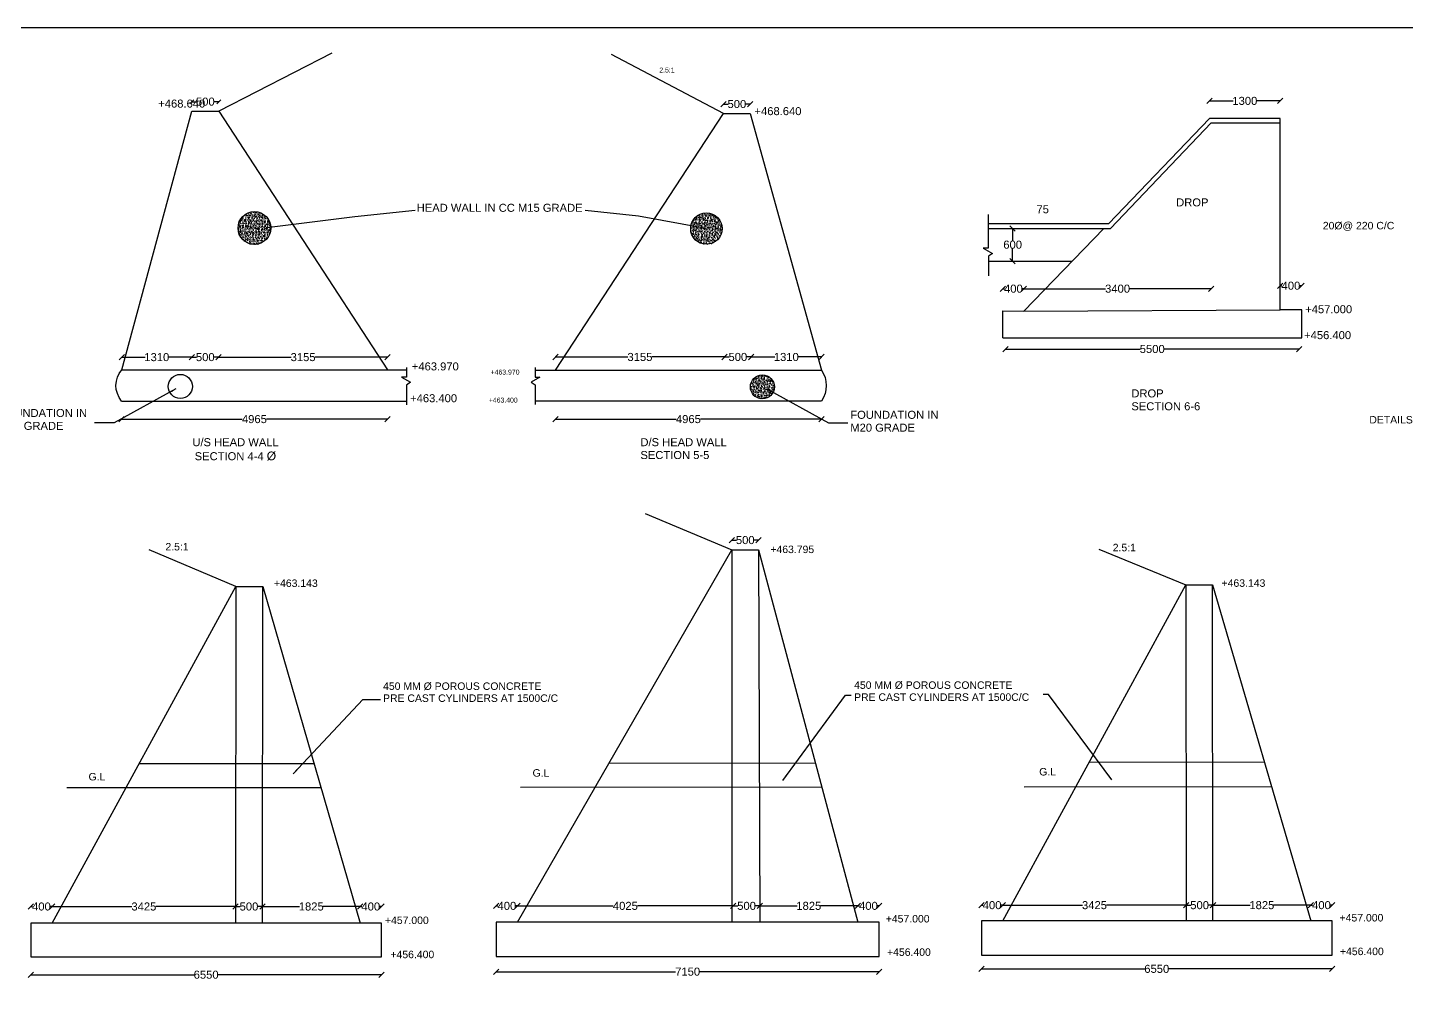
# Model space of a CAD drawing. Header units: metres. Extents: x 6750 to 74674, y 4354 to 36883.
# Drawn here: x 19635 to 45380, y 18780 to 36883 of the extents above; entities that cross this region are included whole.
import ezdxf

# ---------------------------------------------------------------- set-up
doc = ezdxf.new("R2010")
doc.units = ezdxf.units.M
doc.header["$MEASUREMENT"] = 0
doc.layers.add('TEXT', color=255, linetype='Continuous')
doc.styles.get("Standard").update_dxf_attribs({"font": 'arial.ttf'})
doc.dimstyles.get("Standard").update_dxf_attribs({"dimtxt": 150, "dimasz": 100, "dimexe": 0.18, "dimexo": 0.0625, "dimgap": 0.09, "dimtad": 0, "dimtih": 1, "dimtoh": 1, "dimdec": 0, "dimzin": 0, "dimdsep": 46, "dimtxsty": 'Standard', "dimblk": 'OBLIQUE', "dimcen": 0, "dimse1": 1, "dimse2": 1, "dimadec": 0, "dimazin": 0, "dimtfac": 1, "dimtdec": 0, "dimtofl": 0, "dimtmove": 0, "dimatfit": 3, "dimfxl": 1, "dimtolj": 1, "dimtzin": 0, "dimarcsym": 0})
pattern_1 = [(50, (0, 0), (71.72602, -6.27521), [7.5, -82.5]), (355, (0, 0), (-13.87513, 75.21921), [6, -66]), (100.45144, (5.98, -0.52), (57.85088, 68.944), [6.37402, -70.11421]), (46.1842, (0, 20), (106.72413, -16.55193), [11.25, -123.75]), (96.63564, (8.89, 18.62), (93.4662, 97.41186), [9.56103, -105.17138]), (351.18416, (0, 20), (93.4662, 97.41186), [9, -99]), (21, (10, 15), (59.690705, -40.26189), [7.5, -82.5]), (326, (10, 15), (24.33153, 72.515), [6, -66]), (71.45144, (14.974, 11.645), (84.02224, 32.25312), [6.37402, -70.11421]), (37.5, (0, 0), (1.215986, 33.289385), [0, -65.2, 0, -67, 0, -66.25]), (7.5, (0, 0), (26.306954, 39.44117), [0, -38.2, 0, -63.7, 0, -25.25]), (327.5, (-22.3, 0), (53.382244, -2.255487), [0, -25, 0, -78, 0, -103.5]), (317.5, (-32.3, 0), (58.318617, 10.0105), [0, -32.5, 0, -51.8, 0, -73.5])]

# ---------------------------------------------------------------- blocks, each defined once
blk = doc.blocks.new('_Oblique')
at = {"color": 0, "linetype": 'ByBlock', "lineweight": -2}
blk.add_line((-0.5, -0.5), (0.5, 0.5), dxfattribs=at)
blk = doc.blocks.new('*D3')
at = {"layer": 'Defpoints', "color": 0, "transparency": 16777216}
for p in [(22704, 35323), (23204, 35500), (23204, 35323)]:
    blk.add_point(p, dxfattribs=at)
at = {"layer": 'TEXT', "color": 0, "lineweight": -2, "transparency": 16777216}
for p, q in [((22704, 35500), (22788, 35500)), ((23204, 35500), (23119, 35500))]:
    blk.add_line(p, q, dxfattribs=at)
at = {"layer": 'TEXT', "color": 0, "lineweight": -2, "transparency": 16777216, "xscale": 75, "yscale": 75, "zscale": 75, "rotation": 180}
blk.add_blockref('_Oblique', (22704, 35500), dxfattribs=at)
at = {"layer": 'TEXT', "color": 0, "lineweight": -2, "transparency": 16777216, "xscale": 75, "yscale": 75, "zscale": 75}
blk.add_blockref('_Oblique', (23204, 35500), dxfattribs=at)
at = {"layer": 'TEXT', "color": 0, "transparency": 16777216, "insert": (22954, 35500), "char_height": 150, "attachment_point": 5}
blk.add_mtext('\\A1;500', dxfattribs=at)
blk = doc.blocks.new('*D4')
at = {"layer": 'Defpoints', "color": 0, "transparency": 16777216}
for p in [(22703, 30731), (21393, 30493), (22703, 30493)]:
    blk.add_point(p, dxfattribs=at)
at = {"layer": 'TEXT', "color": 0, "lineweight": -2, "transparency": 16777216}
for p, q in [((21393, 30731), (21831, 30731)), ((22703, 30731), (22264, 30731))]:
    blk.add_line(p, q, dxfattribs=at)
at = {"layer": 'TEXT', "color": 0, "lineweight": -2, "transparency": 16777216, "xscale": 100, "yscale": 100, "zscale": 100, "rotation": 180}
blk.add_blockref('_Oblique', (21393, 30731), dxfattribs=at)
at = {"layer": 'TEXT', "color": 0, "lineweight": -2, "transparency": 16777216, "xscale": 100, "yscale": 100, "zscale": 100}
blk.add_blockref('_Oblique', (22703, 30731), dxfattribs=at)
at = {"layer": 'TEXT', "color": 0, "transparency": 16777216, "insert": (22048, 30731), "char_height": 150, "attachment_point": 5}
blk.add_mtext('\\A1;1310', dxfattribs=at)
blk = doc.blocks.new('*D5')
at = {"layer": 'Defpoints', "color": 0, "transparency": 16777216}
for p in [(23203, 30731), (22703, 30493), (23203, 30493)]:
    blk.add_point(p, dxfattribs=at)
at = {"layer": 'TEXT', "color": 0, "lineweight": -2, "transparency": 16777216}
for p, q in [((22703, 30731), (22787, 30731)), ((23203, 30731), (23118, 30731))]:
    blk.add_line(p, q, dxfattribs=at)
at = {"layer": 'TEXT', "color": 0, "lineweight": -2, "transparency": 16777216, "xscale": 100, "yscale": 100, "zscale": 100, "rotation": 180}
blk.add_blockref('_Oblique', (22703, 30731), dxfattribs=at)
at = {"layer": 'TEXT', "color": 0, "lineweight": -2, "transparency": 16777216, "xscale": 100, "yscale": 100, "zscale": 100}
blk.add_blockref('_Oblique', (23203, 30731), dxfattribs=at)
at = {"layer": 'TEXT', "color": 0, "transparency": 16777216, "insert": (22953, 30731), "char_height": 150, "attachment_point": 5}
blk.add_mtext('\\A1;500', dxfattribs=at)
blk = doc.blocks.new('*D6')
at = {"layer": 'Defpoints', "color": 0, "transparency": 16777216}
for p in [(26358, 30731), (23203, 30493), (26358, 30493)]:
    blk.add_point(p, dxfattribs=at)
at = {"layer": 'TEXT', "color": 0, "lineweight": -2, "transparency": 16777216}
for p, q in [((23203, 30731), (24556, 30731)), ((26358, 30731), (25005, 30731))]:
    blk.add_line(p, q, dxfattribs=at)
at = {"layer": 'TEXT', "color": 0, "lineweight": -2, "transparency": 16777216, "xscale": 100, "yscale": 100, "zscale": 100, "rotation": 180}
blk.add_blockref('_Oblique', (23203, 30731), dxfattribs=at)
at = {"layer": 'TEXT', "color": 0, "lineweight": -2, "transparency": 16777216, "xscale": 100, "yscale": 100, "zscale": 100}
blk.add_blockref('_Oblique', (26358, 30731), dxfattribs=at)
at = {"layer": 'TEXT', "color": 0, "transparency": 16777216, "insert": (24780, 30731), "char_height": 150, "attachment_point": 5}
blk.add_mtext('\\A1;3155', dxfattribs=at)
blk = doc.blocks.new('*D7')
at = {"layer": 'Defpoints', "color": 0, "transparency": 16777216}
for p in [(32647, 30734), (29492, 30489), (32647, 30489)]:
    blk.add_point(p, dxfattribs=at)
at = {"layer": 'TEXT', "color": 0, "lineweight": -2, "transparency": 16777216}
for p, q in [((29492, 30734), (30845, 30734)), ((32647, 30734), (31294, 30734))]:
    blk.add_line(p, q, dxfattribs=at)
at = {"layer": 'TEXT', "color": 0, "lineweight": -2, "transparency": 16777216, "xscale": 100, "yscale": 100, "zscale": 100, "rotation": 180}
blk.add_blockref('_Oblique', (29492, 30734), dxfattribs=at)
at = {"layer": 'TEXT', "color": 0, "lineweight": -2, "transparency": 16777216, "xscale": 100, "yscale": 100, "zscale": 100}
blk.add_blockref('_Oblique', (32647, 30734), dxfattribs=at)
at = {"layer": 'TEXT', "color": 0, "transparency": 16777216, "insert": (31069, 30734), "char_height": 150, "attachment_point": 5}
blk.add_mtext('\\A1;3155', dxfattribs=at)
blk = doc.blocks.new('*D8')
at = {"layer": 'Defpoints', "color": 0, "transparency": 16777216}
for p in [(33147, 30734), (32647, 30489), (33147, 30489)]:
    blk.add_point(p, dxfattribs=at)
at = {"layer": 'TEXT', "color": 0, "lineweight": -2, "transparency": 16777216}
for p, q in [((32647, 30734), (32731, 30734)), ((33147, 30734), (33062, 30734))]:
    blk.add_line(p, q, dxfattribs=at)
at = {"layer": 'TEXT', "color": 0, "lineweight": -2, "transparency": 16777216, "xscale": 100, "yscale": 100, "zscale": 100, "rotation": 180}
blk.add_blockref('_Oblique', (32647, 30734), dxfattribs=at)
at = {"layer": 'TEXT', "color": 0, "lineweight": -2, "transparency": 16777216, "xscale": 100, "yscale": 100, "zscale": 100}
blk.add_blockref('_Oblique', (33147, 30734), dxfattribs=at)
at = {"layer": 'TEXT', "color": 0, "transparency": 16777216, "insert": (32897, 30734), "char_height": 150, "attachment_point": 5}
blk.add_mtext('\\A1;500', dxfattribs=at)
blk = doc.blocks.new('*D9')
at = {"layer": 'Defpoints', "color": 0, "transparency": 16777216}
for p in [(34457, 30734), (33147, 30489), (34457, 30489)]:
    blk.add_point(p, dxfattribs=at)
at = {"layer": 'TEXT', "color": 0, "lineweight": -2, "transparency": 16777216}
for p, q in [((33147, 30734), (33585, 30734)), ((34457, 30734), (34019, 30734))]:
    blk.add_line(p, q, dxfattribs=at)
at = {"layer": 'TEXT', "color": 0, "lineweight": -2, "transparency": 16777216, "xscale": 100, "yscale": 100, "zscale": 100, "rotation": 180}
blk.add_blockref('_Oblique', (33147, 30734), dxfattribs=at)
at = {"layer": 'TEXT', "color": 0, "lineweight": -2, "transparency": 16777216, "xscale": 100, "yscale": 100, "zscale": 100}
blk.add_blockref('_Oblique', (34457, 30734), dxfattribs=at)
at = {"layer": 'TEXT', "color": 0, "transparency": 16777216, "insert": (33802, 30734), "char_height": 150, "attachment_point": 5}
blk.add_mtext('\\A1;1310', dxfattribs=at)
blk = doc.blocks.new('*D10')
at = {"layer": 'Defpoints', "color": 0, "transparency": 16777216}
for p in [(38028, 33135), (38028, 33135), (38028, 32525)]:
    blk.add_point(p, dxfattribs=at)
at = {"layer": 'TEXT', "color": 0, "lineweight": -2, "transparency": 16777216}
for p, q in [((38028, 33135), (38028, 32907)), ((38028, 32525), (38028, 32754))]:
    blk.add_line(p, q, dxfattribs=at)
at = {"layer": 'TEXT', "color": 0, "lineweight": -2, "transparency": 16777216, "xscale": 100, "yscale": 100, "zscale": 100}
for p, rotation in [((38028, 33135), 90), ((38028, 32525), 270)]:
    blk.add_blockref('_Oblique', p, dxfattribs=dict(at, rotation=rotation))
at = {"layer": 'TEXT', "color": 0, "transparency": 16777216, "insert": (38028, 32830), "char_height": 150, "attachment_point": 5}
blk.add_mtext('\\A1;600', dxfattribs=at)
blk = doc.blocks.new('*D11')
at = {"layer": 'Defpoints', "color": 0, "transparency": 16777216}
for p in [(38239, 32009), (37846, 31594), (38239, 31592)]:
    blk.add_point(p, dxfattribs=at)
at = {"layer": 'TEXT', "color": 0, "lineweight": -2, "transparency": 16777216}
for p, q in [((37846, 32009), (37874, 32009)), ((38239, 32009), (38211, 32009))]:
    blk.add_line(p, q, dxfattribs=at)
at = {"layer": 'TEXT', "color": 0, "lineweight": -2, "transparency": 16777216, "xscale": 100, "yscale": 100, "zscale": 100, "rotation": 180}
blk.add_blockref('_Oblique', (37846, 32009), dxfattribs=at)
at = {"layer": 'TEXT', "color": 0, "lineweight": -2, "transparency": 16777216, "xscale": 100, "yscale": 100, "zscale": 100}
blk.add_blockref('_Oblique', (38239, 32009), dxfattribs=at)
at = {"layer": 'TEXT', "color": 0, "transparency": 16777216, "insert": (38042, 32009), "char_height": 150, "attachment_point": 5}
blk.add_mtext('\\A1;400', dxfattribs=at)
blk = doc.blocks.new('*D12')
at = {"layer": 'Defpoints', "color": 0, "transparency": 16777216}
for p in [(41735, 32015), (41735, 32009), (38239, 31592)]:
    blk.add_point(p, dxfattribs=at)
at = {"layer": 'TEXT', "color": 0, "lineweight": -2, "transparency": 16777216}
for p, q in [((38239, 32009), (39763, 32009)), ((41735, 32009), (40211, 32009))]:
    blk.add_line(p, q, dxfattribs=at)
at = {"layer": 'TEXT', "color": 0, "lineweight": -2, "transparency": 16777216, "xscale": 100, "yscale": 100, "zscale": 100, "rotation": 180}
blk.add_blockref('_Oblique', (38239, 32009), dxfattribs=at)
at = {"layer": 'TEXT', "color": 0, "lineweight": -2, "transparency": 16777216, "xscale": 100, "yscale": 100, "zscale": 100}
blk.add_blockref('_Oblique', (41735, 32009), dxfattribs=at)
at = {"layer": 'TEXT', "color": 0, "transparency": 16777216, "insert": (39987, 32009), "char_height": 150, "attachment_point": 5}
blk.add_mtext('\\A1;3400', dxfattribs=at)
blk = doc.blocks.new('*D13')
at = {"layer": 'Defpoints', "color": 0, "transparency": 16777216}
for p in [(43024, 32064), (43024, 31612), (43424, 31612)]:
    blk.add_point(p, dxfattribs=at)
at = {"layer": 'TEXT', "color": 0, "lineweight": -2, "transparency": 16777216}
for p, q in [((43024, 32064), (43056, 32064)), ((43424, 32064), (43393, 32064))]:
    blk.add_line(p, q, dxfattribs=at)
at = {"layer": 'TEXT', "color": 0, "lineweight": -2, "transparency": 16777216, "xscale": 100, "yscale": 100, "zscale": 100, "rotation": 180}
blk.add_blockref('_Oblique', (43024, 32064), dxfattribs=at)
at = {"layer": 'TEXT', "color": 0, "lineweight": -2, "transparency": 16777216, "xscale": 100, "yscale": 100, "zscale": 100}
blk.add_blockref('_Oblique', (43424, 32064), dxfattribs=at)
at = {"layer": 'TEXT', "color": 0, "transparency": 16777216, "insert": (43224, 32064), "char_height": 150, "attachment_point": 5}
blk.add_mtext('\\A1;400', dxfattribs=at)
blk = doc.blocks.new('*D14')
at = {"layer": 'Defpoints', "color": 0, "transparency": 16777216}
for p in [(43376, 30883), (37893, 30482), (43376, 30482)]:
    blk.add_point(p, dxfattribs=at)
at = {"layer": 'TEXT', "color": 0, "lineweight": -2, "transparency": 16777216}
for p, q in [((37893, 30883), (40410, 30883)), ((43376, 30883), (40858, 30883))]:
    blk.add_line(p, q, dxfattribs=at)
at = {"layer": 'TEXT', "color": 0, "lineweight": -2, "transparency": 16777216, "xscale": 100, "yscale": 100, "zscale": 100, "rotation": 180}
blk.add_blockref('_Oblique', (37893, 30883), dxfattribs=at)
at = {"layer": 'TEXT', "color": 0, "lineweight": -2, "transparency": 16777216, "xscale": 100, "yscale": 100, "zscale": 100}
blk.add_blockref('_Oblique', (43376, 30883), dxfattribs=at)
at = {"layer": 'TEXT', "color": 0, "transparency": 16777216, "insert": (40634, 30883), "char_height": 150, "attachment_point": 5}
blk.add_mtext('\\A1;5500', dxfattribs=at)
blk = doc.blocks.new('*D15')
at = {"layer": 'Defpoints', "color": 0, "transparency": 16777216}
for p in [(21389, 29912), (26354, 29912), (26354, 29574)]:
    blk.add_point(p, dxfattribs=at)
at = {"layer": 'TEXT', "color": 0, "lineweight": -2, "transparency": 16777216}
for p, q in [((21389, 29574), (23644, 29574)), ((26354, 29574), (24099, 29574))]:
    blk.add_line(p, q, dxfattribs=at)
at = {"layer": 'TEXT', "color": 0, "lineweight": -2, "transparency": 16777216, "xscale": 100, "yscale": 100, "zscale": 100, "rotation": 180}
blk.add_blockref('_Oblique', (21389, 29574), dxfattribs=at)
at = {"layer": 'TEXT', "color": 0, "lineweight": -2, "transparency": 16777216, "xscale": 100, "yscale": 100, "zscale": 100}
blk.add_blockref('_Oblique', (26354, 29574), dxfattribs=at)
at = {"layer": 'TEXT', "color": 0, "transparency": 16777216, "insert": (23871, 29574), "char_height": 150, "attachment_point": 5}
blk.add_mtext('\\A1;4965', dxfattribs=at)
blk = doc.blocks.new('*D16')
at = {"layer": 'Defpoints', "color": 0, "transparency": 16777216}
for p in [(29492, 29910), (34457, 29910), (34457, 29574)]:
    blk.add_point(p, dxfattribs=at)
at = {"layer": 'TEXT', "color": 0, "lineweight": -2, "transparency": 16777216}
for p, q in [((29492, 29574), (31747, 29574)), ((34457, 29574), (32202, 29574))]:
    blk.add_line(p, q, dxfattribs=at)
at = {"layer": 'TEXT', "color": 0, "lineweight": -2, "transparency": 16777216, "xscale": 100, "yscale": 100, "zscale": 100, "rotation": 180}
blk.add_blockref('_Oblique', (29492, 29574), dxfattribs=at)
at = {"layer": 'TEXT', "color": 0, "lineweight": -2, "transparency": 16777216, "xscale": 100, "yscale": 100, "zscale": 100}
blk.add_blockref('_Oblique', (34457, 29574), dxfattribs=at)
at = {"layer": 'TEXT', "color": 0, "transparency": 16777216, "insert": (31974, 29574), "char_height": 150, "attachment_point": 5}
blk.add_mtext('\\A1;4965', dxfattribs=at)
blk = doc.blocks.new('*D17')
at = {"layer": 'Defpoints', "color": 0, "transparency": 16777216}
for p in [(32629, 35280), (33129, 35455), (33129, 35280)]:
    blk.add_point(p, dxfattribs=at)
at = {"layer": 'TEXT', "color": 0, "lineweight": -2, "transparency": 16777216}
for p, q in [((32629, 35455), (32714, 35455)), ((33129, 35455), (33045, 35455))]:
    blk.add_line(p, q, dxfattribs=at)
at = {"layer": 'TEXT', "color": 0, "lineweight": -2, "transparency": 16777216, "xscale": 100, "yscale": 100, "zscale": 100, "rotation": 180}
blk.add_blockref('_Oblique', (32629, 35455), dxfattribs=at)
at = {"layer": 'TEXT', "color": 0, "lineweight": -2, "transparency": 16777216, "xscale": 100, "yscale": 100, "zscale": 100}
blk.add_blockref('_Oblique', (33129, 35455), dxfattribs=at)
at = {"layer": 'TEXT', "color": 0, "transparency": 16777216, "insert": (32879, 35455), "char_height": 150, "attachment_point": 5}
blk.add_mtext('\\A1;500', dxfattribs=at)
blk = doc.blocks.new('*D24')
at = {"layer": 'Defpoints', "color": 0, "transparency": 16777216}
for p in [(43024, 35514), (41702, 35187), (43024, 35187)]:
    blk.add_point(p, dxfattribs=at)
at = {"layer": 'TEXT', "color": 0, "lineweight": -2, "transparency": 16777216}
for p, q in [((41702, 35514), (42146, 35514)), ((43024, 35514), (42580, 35514))]:
    blk.add_line(p, q, dxfattribs=at)
at = {"layer": 'TEXT', "color": 0, "lineweight": -2, "transparency": 16777216, "xscale": 100, "yscale": 100, "zscale": 100, "rotation": 180}
blk.add_blockref('_Oblique', (41702, 35514), dxfattribs=at)
at = {"layer": 'TEXT', "color": 0, "lineweight": -2, "transparency": 16777216, "xscale": 100, "yscale": 100, "zscale": 100}
blk.add_blockref('_Oblique', (43024, 35514), dxfattribs=at)
at = {"layer": 'TEXT', "color": 0, "transparency": 16777216, "insert": (42363, 35514), "char_height": 150, "attachment_point": 5}
blk.add_mtext('\\A1;1300', dxfattribs=at)
blk = doc.blocks.new('*D26')
at = {"layer": 'Defpoints', "color": 0, "transparency": 16777216}
for p in [(20094, 20476), (19694, 20166), (20094, 20166)]:
    blk.add_point(p, dxfattribs=at)
at = {"layer": 'TEXT', "color": 0, "lineweight": -2, "transparency": 16777216}
for p, q in [((19694, 20476), (19726, 20476)), ((20094, 20476), (20063, 20476))]:
    blk.add_line(p, q, dxfattribs=at)
at = {"layer": 'TEXT', "color": 0, "lineweight": -2, "transparency": 16777216, "xscale": 100, "yscale": 100, "zscale": 100, "rotation": 180}
blk.add_blockref('_Oblique', (19694, 20476), dxfattribs=at)
at = {"layer": 'TEXT', "color": 0, "lineweight": -2, "transparency": 16777216, "xscale": 100, "yscale": 100, "zscale": 100}
blk.add_blockref('_Oblique', (20094, 20476), dxfattribs=at)
at = {"layer": 'TEXT', "color": 0, "transparency": 16777216, "insert": (19894, 20476), "char_height": 150, "attachment_point": 5}
blk.add_mtext('\\A1;400', dxfattribs=at)
blk = doc.blocks.new('*D27')
at = {"layer": 'Defpoints', "color": 0, "transparency": 16777216}
for p in [(23519, 20476), (20094, 20166), (23519, 20166)]:
    blk.add_point(p, dxfattribs=at)
at = {"layer": 'TEXT', "color": 0, "lineweight": -2, "transparency": 16777216}
for p, q in [((20094, 20476), (21582, 20476)), ((23519, 20476), (22031, 20476))]:
    blk.add_line(p, q, dxfattribs=at)
at = {"layer": 'TEXT', "color": 0, "lineweight": -2, "transparency": 16777216, "xscale": 100, "yscale": 100, "zscale": 100, "rotation": 180}
blk.add_blockref('_Oblique', (20094, 20476), dxfattribs=at)
at = {"layer": 'TEXT', "color": 0, "lineweight": -2, "transparency": 16777216, "xscale": 100, "yscale": 100, "zscale": 100}
blk.add_blockref('_Oblique', (23519, 20476), dxfattribs=at)
at = {"layer": 'TEXT', "color": 0, "transparency": 16777216, "insert": (21807, 20476), "char_height": 150, "attachment_point": 5}
blk.add_mtext('\\A1;3425', dxfattribs=at)
blk = doc.blocks.new('*D28')
at = {"layer": 'Defpoints', "color": 0, "transparency": 16777216}
for p in [(24019, 20476), (23519, 20166), (24019, 20166)]:
    blk.add_point(p, dxfattribs=at)
at = {"layer": 'TEXT', "color": 0, "lineweight": -2, "transparency": 16777216}
for p, q in [((23519, 20476), (23604, 20476)), ((24019, 20476), (23935, 20476))]:
    blk.add_line(p, q, dxfattribs=at)
at = {"layer": 'TEXT', "color": 0, "lineweight": -2, "transparency": 16777216, "xscale": 100, "yscale": 100, "zscale": 100, "rotation": 180}
blk.add_blockref('_Oblique', (23519, 20476), dxfattribs=at)
at = {"layer": 'TEXT', "color": 0, "lineweight": -2, "transparency": 16777216, "xscale": 100, "yscale": 100, "zscale": 100}
blk.add_blockref('_Oblique', (24019, 20476), dxfattribs=at)
at = {"layer": 'TEXT', "color": 0, "transparency": 16777216, "insert": (23769, 20476), "char_height": 150, "attachment_point": 5}
blk.add_mtext('\\A1;500', dxfattribs=at)
blk = doc.blocks.new('*D29')
at = {"layer": 'Defpoints', "color": 0, "transparency": 16777216}
for p in [(25844, 20476), (24019, 20166), (25844, 20166)]:
    blk.add_point(p, dxfattribs=at)
at = {"layer": 'TEXT', "color": 0, "lineweight": -2, "transparency": 16777216}
for p, q in [((24019, 20476), (24714, 20476)), ((25844, 20476), (25149, 20476))]:
    blk.add_line(p, q, dxfattribs=at)
at = {"layer": 'TEXT', "color": 0, "lineweight": -2, "transparency": 16777216, "xscale": 100, "yscale": 100, "zscale": 100, "rotation": 180}
blk.add_blockref('_Oblique', (24019, 20476), dxfattribs=at)
at = {"layer": 'TEXT', "color": 0, "lineweight": -2, "transparency": 16777216, "xscale": 100, "yscale": 100, "zscale": 100}
blk.add_blockref('_Oblique', (25844, 20476), dxfattribs=at)
at = {"layer": 'TEXT', "color": 0, "transparency": 16777216, "insert": (24932, 20476), "char_height": 150, "attachment_point": 5}
blk.add_mtext('\\A1;1825', dxfattribs=at)
blk = doc.blocks.new('*D30')
at = {"layer": 'Defpoints', "color": 0, "transparency": 16777216}
for p in [(26244, 20476), (25844, 20166), (26244, 20166)]:
    blk.add_point(p, dxfattribs=at)
at = {"layer": 'TEXT', "color": 0, "lineweight": -2, "transparency": 16777216}
for p, q in [((25844, 20476), (25876, 20476)), ((26244, 20476), (26213, 20476))]:
    blk.add_line(p, q, dxfattribs=at)
at = {"layer": 'TEXT', "color": 0, "lineweight": -2, "transparency": 16777216, "xscale": 100, "yscale": 100, "zscale": 100, "rotation": 180}
blk.add_blockref('_Oblique', (25844, 20476), dxfattribs=at)
at = {"layer": 'TEXT', "color": 0, "lineweight": -2, "transparency": 16777216, "xscale": 100, "yscale": 100, "zscale": 100}
blk.add_blockref('_Oblique', (26244, 20476), dxfattribs=at)
at = {"layer": 'TEXT', "color": 0, "transparency": 16777216, "insert": (26044, 20476), "char_height": 150, "attachment_point": 5}
blk.add_mtext('\\A1;400', dxfattribs=at)
blk = doc.blocks.new('*D31')
at = {"layer": 'Defpoints', "color": 0, "transparency": 16777216}
for p in [(19694, 19535), (26244, 19535), (26244, 19203)]:
    blk.add_point(p, dxfattribs=at)
at = {"layer": 'TEXT', "color": 0, "lineweight": -2, "transparency": 16777216}
for p, q in [((19694, 19203), (22745, 19203)), ((26244, 19203), (23193, 19203))]:
    blk.add_line(p, q, dxfattribs=at)
at = {"layer": 'TEXT', "color": 0, "lineweight": -2, "transparency": 16777216, "xscale": 100, "yscale": 100, "zscale": 100, "rotation": 180}
blk.add_blockref('_Oblique', (19694, 19203), dxfattribs=at)
at = {"layer": 'TEXT', "color": 0, "lineweight": -2, "transparency": 16777216, "xscale": 100, "yscale": 100, "zscale": 100}
blk.add_blockref('_Oblique', (26244, 19203), dxfattribs=at)
at = {"layer": 'TEXT', "color": 0, "transparency": 16777216, "insert": (22969, 19203), "char_height": 150, "attachment_point": 5}
blk.add_mtext('\\A1;6550', dxfattribs=at)
blk = doc.blocks.new('*D32')
at = {"layer": 'Defpoints', "color": 0, "transparency": 16777216}
for p in [(28785, 20488), (28385, 20186), (28785, 20186)]:
    blk.add_point(p, dxfattribs=at)
at = {"layer": 'TEXT', "color": 0, "lineweight": -2, "transparency": 16777216}
for p, q in [((28385, 20488), (28416, 20488)), ((28785, 20488), (28753, 20488))]:
    blk.add_line(p, q, dxfattribs=at)
at = {"layer": 'TEXT', "color": 0, "lineweight": -2, "transparency": 16777216, "xscale": 100, "yscale": 100, "zscale": 100, "rotation": 180}
blk.add_blockref('_Oblique', (28385, 20488), dxfattribs=at)
at = {"layer": 'TEXT', "color": 0, "lineweight": -2, "transparency": 16777216, "xscale": 100, "yscale": 100, "zscale": 100}
blk.add_blockref('_Oblique', (28785, 20488), dxfattribs=at)
at = {"layer": 'TEXT', "color": 0, "transparency": 16777216, "insert": (28585, 20488), "char_height": 150, "attachment_point": 5}
blk.add_mtext('\\A1;400', dxfattribs=at)
blk = doc.blocks.new('*D33')
at = {"layer": 'Defpoints', "color": 0, "transparency": 16777216}
for p in [(32810, 20488), (28785, 20186), (32810, 20186)]:
    blk.add_point(p, dxfattribs=at)
at = {"layer": 'TEXT', "color": 0, "lineweight": -2, "transparency": 16777216}
for p, q in [((28785, 20488), (30569, 20488)), ((32810, 20488), (31025, 20488))]:
    blk.add_line(p, q, dxfattribs=at)
at = {"layer": 'TEXT', "color": 0, "lineweight": -2, "transparency": 16777216, "xscale": 100, "yscale": 100, "zscale": 100, "rotation": 180}
blk.add_blockref('_Oblique', (28785, 20488), dxfattribs=at)
at = {"layer": 'TEXT', "color": 0, "lineweight": -2, "transparency": 16777216, "xscale": 100, "yscale": 100, "zscale": 100}
blk.add_blockref('_Oblique', (32810, 20488), dxfattribs=at)
at = {"layer": 'TEXT', "color": 0, "transparency": 16777216, "insert": (30797, 20488), "char_height": 150, "attachment_point": 5}
blk.add_mtext('\\A1;4025', dxfattribs=at)
blk = doc.blocks.new('*D34')
at = {"layer": 'Defpoints', "color": 0, "transparency": 16777216}
for p in [(33310, 20488), (32810, 20186), (33310, 20186)]:
    blk.add_point(p, dxfattribs=at)
at = {"layer": 'TEXT', "color": 0, "lineweight": -2, "transparency": 16777216}
for p, q in [((32810, 20488), (32894, 20488)), ((33310, 20488), (33225, 20488))]:
    blk.add_line(p, q, dxfattribs=at)
at = {"layer": 'TEXT', "color": 0, "lineweight": -2, "transparency": 16777216, "xscale": 100, "yscale": 100, "zscale": 100, "rotation": 180}
blk.add_blockref('_Oblique', (32810, 20488), dxfattribs=at)
at = {"layer": 'TEXT', "color": 0, "lineweight": -2, "transparency": 16777216, "xscale": 100, "yscale": 100, "zscale": 100}
blk.add_blockref('_Oblique', (33310, 20488), dxfattribs=at)
at = {"layer": 'TEXT', "color": 0, "transparency": 16777216, "insert": (33060, 20488), "char_height": 150, "attachment_point": 5}
blk.add_mtext('\\A1;500', dxfattribs=at)
blk = doc.blocks.new('*D35')
at = {"layer": 'Defpoints', "color": 0, "transparency": 16777216}
for p in [(35135, 20488), (33310, 20186), (35135, 20186)]:
    blk.add_point(p, dxfattribs=at)
at = {"layer": 'TEXT', "color": 0, "lineweight": -2, "transparency": 16777216}
for p, q in [((33310, 20488), (34004, 20488)), ((35135, 20488), (34440, 20488))]:
    blk.add_line(p, q, dxfattribs=at)
at = {"layer": 'TEXT', "color": 0, "lineweight": -2, "transparency": 16777216, "xscale": 100, "yscale": 100, "zscale": 100, "rotation": 180}
blk.add_blockref('_Oblique', (33310, 20488), dxfattribs=at)
at = {"layer": 'TEXT', "color": 0, "lineweight": -2, "transparency": 16777216, "xscale": 100, "yscale": 100, "zscale": 100}
blk.add_blockref('_Oblique', (35135, 20488), dxfattribs=at)
at = {"layer": 'TEXT', "color": 0, "transparency": 16777216, "insert": (34222, 20488), "char_height": 150, "attachment_point": 5}
blk.add_mtext('\\A1;1825', dxfattribs=at)
blk = doc.blocks.new('*D36')
at = {"layer": 'Defpoints', "color": 0, "transparency": 16777216}
for p in [(35535, 20488), (35135, 20186), (35535, 20186)]:
    blk.add_point(p, dxfattribs=at)
at = {"layer": 'TEXT', "color": 0, "lineweight": -2, "transparency": 16777216}
for p, q in [((35135, 20488), (35166, 20488)), ((35535, 20488), (35503, 20488))]:
    blk.add_line(p, q, dxfattribs=at)
at = {"layer": 'TEXT', "color": 0, "lineweight": -2, "transparency": 16777216, "xscale": 100, "yscale": 100, "zscale": 100, "rotation": 180}
blk.add_blockref('_Oblique', (35135, 20488), dxfattribs=at)
at = {"layer": 'TEXT', "color": 0, "lineweight": -2, "transparency": 16777216, "xscale": 100, "yscale": 100, "zscale": 100}
blk.add_blockref('_Oblique', (35535, 20488), dxfattribs=at)
at = {"layer": 'TEXT', "color": 0, "transparency": 16777216, "insert": (35335, 20488), "char_height": 150, "attachment_point": 5}
blk.add_mtext('\\A1;400', dxfattribs=at)
blk = doc.blocks.new('*D37')
at = {"layer": 'Defpoints', "color": 0, "transparency": 16777216}
for p in [(28385, 19545), (35535, 19545), (35535, 19260)]:
    blk.add_point(p, dxfattribs=at)
at = {"layer": 'TEXT', "color": 0, "lineweight": -2, "transparency": 16777216}
for p, q in [((28385, 19260), (31736, 19260)), ((35535, 19260), (32183, 19260))]:
    blk.add_line(p, q, dxfattribs=at)
at = {"layer": 'TEXT', "color": 0, "lineweight": -2, "transparency": 16777216, "xscale": 100, "yscale": 100, "zscale": 100, "rotation": 180}
blk.add_blockref('_Oblique', (28385, 19260), dxfattribs=at)
at = {"layer": 'TEXT', "color": 0, "lineweight": -2, "transparency": 16777216, "xscale": 100, "yscale": 100, "zscale": 100}
blk.add_blockref('_Oblique', (35535, 19260), dxfattribs=at)
at = {"layer": 'TEXT', "color": 0, "transparency": 16777216, "insert": (31960, 19260), "char_height": 150, "attachment_point": 5}
blk.add_mtext('\\A1;7150', dxfattribs=at)
blk = doc.blocks.new('*D38')
at = {"layer": 'Defpoints', "color": 0, "transparency": 16777216}
for p in [(33285, 27316), (32785, 27137), (33285, 27139)]:
    blk.add_point(p, dxfattribs=at)
at = {"layer": 'TEXT', "color": 0, "lineweight": -2, "transparency": 16777216}
for p, q in [((32785, 27316), (32870, 27316)), ((33285, 27316), (33201, 27316))]:
    blk.add_line(p, q, dxfattribs=at)
at = {"layer": 'TEXT', "color": 0, "lineweight": -2, "transparency": 16777216, "xscale": 100, "yscale": 100, "zscale": 100, "rotation": 180}
blk.add_blockref('_Oblique', (32785, 27316), dxfattribs=at)
at = {"layer": 'TEXT', "color": 0, "lineweight": -2, "transparency": 16777216, "xscale": 100, "yscale": 100, "zscale": 100}
blk.add_blockref('_Oblique', (33285, 27316), dxfattribs=at)
at = {"layer": 'TEXT', "color": 0, "transparency": 16777216, "insert": (33035, 27316), "char_height": 150, "attachment_point": 5}
blk.add_mtext('\\A1;500', dxfattribs=at)
blk = doc.blocks.new('*D39')
at = {"layer": 'Defpoints', "color": 0, "transparency": 16777216}
for p in [(37844, 20501), (37444, 20211), (37844, 20211)]:
    blk.add_point(p, dxfattribs=at)
at = {"layer": 'TEXT', "color": 0, "lineweight": -2, "transparency": 16777216}
for p, q in [((37444, 20501), (37475, 20501)), ((37844, 20501), (37812, 20501))]:
    blk.add_line(p, q, dxfattribs=at)
at = {"layer": 'TEXT', "color": 0, "lineweight": -2, "transparency": 16777216, "xscale": 100, "yscale": 100, "zscale": 100, "rotation": 180}
blk.add_blockref('_Oblique', (37444, 20501), dxfattribs=at)
at = {"layer": 'TEXT', "color": 0, "lineweight": -2, "transparency": 16777216, "xscale": 100, "yscale": 100, "zscale": 100}
blk.add_blockref('_Oblique', (37844, 20501), dxfattribs=at)
at = {"layer": 'TEXT', "color": 0, "transparency": 16777216, "insert": (37644, 20501), "char_height": 150, "attachment_point": 5}
blk.add_mtext('\\A1;400', dxfattribs=at)
blk = doc.blocks.new('*D40')
at = {"layer": 'Defpoints', "color": 0, "transparency": 16777216}
for p in [(41269, 20501), (37844, 20211), (41269, 20211)]:
    blk.add_point(p, dxfattribs=at)
at = {"layer": 'TEXT', "color": 0, "lineweight": -2, "transparency": 16777216}
for p, q in [((37844, 20501), (39332, 20501)), ((41269, 20501), (39781, 20501))]:
    blk.add_line(p, q, dxfattribs=at)
at = {"layer": 'TEXT', "color": 0, "lineweight": -2, "transparency": 16777216, "xscale": 100, "yscale": 100, "zscale": 100, "rotation": 180}
blk.add_blockref('_Oblique', (37844, 20501), dxfattribs=at)
at = {"layer": 'TEXT', "color": 0, "lineweight": -2, "transparency": 16777216, "xscale": 100, "yscale": 100, "zscale": 100}
blk.add_blockref('_Oblique', (41269, 20501), dxfattribs=at)
at = {"layer": 'TEXT', "color": 0, "transparency": 16777216, "insert": (39556, 20501), "char_height": 150, "attachment_point": 5}
blk.add_mtext('\\A1;3425', dxfattribs=at)
blk = doc.blocks.new('*D41')
at = {"layer": 'Defpoints', "color": 0, "transparency": 16777216}
for p in [(41769, 20501), (41269, 20211), (41769, 20211)]:
    blk.add_point(p, dxfattribs=at)
at = {"layer": 'TEXT', "color": 0, "lineweight": -2, "transparency": 16777216}
for p, q in [((41269, 20501), (41353, 20501)), ((41769, 20501), (41684, 20501))]:
    blk.add_line(p, q, dxfattribs=at)
at = {"layer": 'TEXT', "color": 0, "lineweight": -2, "transparency": 16777216, "xscale": 100, "yscale": 100, "zscale": 100, "rotation": 180}
blk.add_blockref('_Oblique', (41269, 20501), dxfattribs=at)
at = {"layer": 'TEXT', "color": 0, "lineweight": -2, "transparency": 16777216, "xscale": 100, "yscale": 100, "zscale": 100}
blk.add_blockref('_Oblique', (41769, 20501), dxfattribs=at)
at = {"layer": 'TEXT', "color": 0, "transparency": 16777216, "insert": (41519, 20501), "char_height": 150, "attachment_point": 5}
blk.add_mtext('\\A1;500', dxfattribs=at)
blk = doc.blocks.new('*D42')
at = {"layer": 'Defpoints', "color": 0, "transparency": 16777216}
for p in [(43594, 20501), (41769, 20211), (43594, 20211)]:
    blk.add_point(p, dxfattribs=at)
at = {"layer": 'TEXT', "color": 0, "lineweight": -2, "transparency": 16777216}
for p, q in [((41769, 20501), (42464, 20501)), ((43594, 20501), (42899, 20501))]:
    blk.add_line(p, q, dxfattribs=at)
at = {"layer": 'TEXT', "color": 0, "lineweight": -2, "transparency": 16777216, "xscale": 100, "yscale": 100, "zscale": 100, "rotation": 180}
blk.add_blockref('_Oblique', (41769, 20501), dxfattribs=at)
at = {"layer": 'TEXT', "color": 0, "lineweight": -2, "transparency": 16777216, "xscale": 100, "yscale": 100, "zscale": 100}
blk.add_blockref('_Oblique', (43594, 20501), dxfattribs=at)
at = {"layer": 'TEXT', "color": 0, "transparency": 16777216, "insert": (42681, 20501), "char_height": 150, "attachment_point": 5}
blk.add_mtext('\\A1;1825', dxfattribs=at)
blk = doc.blocks.new('*D43')
at = {"layer": 'Defpoints', "color": 0, "transparency": 16777216}
for p in [(43994, 20501), (43594, 20211), (43994, 20211)]:
    blk.add_point(p, dxfattribs=at)
at = {"layer": 'TEXT', "color": 0, "lineweight": -2, "transparency": 16777216}
for p, q in [((43594, 20501), (43625, 20501)), ((43994, 20501), (43962, 20501))]:
    blk.add_line(p, q, dxfattribs=at)
at = {"layer": 'TEXT', "color": 0, "lineweight": -2, "transparency": 16777216, "xscale": 100, "yscale": 100, "zscale": 100, "rotation": 180}
blk.add_blockref('_Oblique', (43594, 20501), dxfattribs=at)
at = {"layer": 'TEXT', "color": 0, "lineweight": -2, "transparency": 16777216, "xscale": 100, "yscale": 100, "zscale": 100}
blk.add_blockref('_Oblique', (43994, 20501), dxfattribs=at)
at = {"layer": 'TEXT', "color": 0, "transparency": 16777216, "insert": (43794, 20501), "char_height": 150, "attachment_point": 5}
blk.add_mtext('\\A1;400', dxfattribs=at)
blk = doc.blocks.new('*D44')
at = {"layer": 'Defpoints', "color": 0, "transparency": 16777216}
for p in [(37444, 19568), (43994, 19568), (43994, 19312)]:
    blk.add_point(p, dxfattribs=at)
at = {"layer": 'TEXT', "color": 0, "lineweight": -2, "transparency": 16777216}
for p, q in [((37444, 19312), (40495, 19312)), ((43994, 19312), (40943, 19312))]:
    blk.add_line(p, q, dxfattribs=at)
at = {"layer": 'TEXT', "color": 0, "lineweight": -2, "transparency": 16777216, "xscale": 100, "yscale": 100, "zscale": 100, "rotation": 180}
blk.add_blockref('_Oblique', (37444, 19312), dxfattribs=at)
at = {"layer": 'TEXT', "color": 0, "lineweight": -2, "transparency": 16777216, "xscale": 100, "yscale": 100, "zscale": 100}
blk.add_blockref('_Oblique', (43994, 19312), dxfattribs=at)
at = {"layer": 'TEXT', "color": 0, "transparency": 16777216, "insert": (40719, 19312), "char_height": 150, "attachment_point": 5}
blk.add_mtext('\\A1;6550', dxfattribs=at)

msp = doc.modelspace()

# ---------------------------------------------------------------- hatches: boundary and pattern name
at = {"layer": 'TEXT'}
h = msp.add_hatch(dxfattribs=at)
h.set_pattern_fill('AR-CONC', color=256, scale=10)
h.set_pattern_definition(pattern_1)
h.paths.add_polyline_path([(23564.8, 33141.4, 1), (24178.4, 33141.4, 1)])
h = msp.add_hatch(dxfattribs=at)
h.set_pattern_fill('AR-CONC', color=256, scale=10)
h.set_pattern_definition(pattern_1)
h.paths.add_polyline_path([(32602.5, 33130.8, 1), (32016.3, 33130.8, 1)])
h = msp.add_hatch(dxfattribs=at)
h.set_pattern_fill('AR-CONC', color=256, scale=10)
h.set_pattern_definition(pattern_1)
h.paths.add_polyline_path([(33131.7, 30175.4, 1), (33579.2, 30175.4, 1)])

# ---------------------------------------------------------------- linework, layer by layer
msp.add_lwpolyline([(19010.9, 36883), (63744.8, 36883), (63744.8, 4353.9), (19010.9, 4353.9)], close=True, dxfattribs=at)
for points in [[(25314.2, 36405.2), (23203.7, 35323.1)], [(32629.4, 35280.2), (30537.1, 36380)], [(21392.7, 30492.6), (22703.7, 35323.1), (23203.7, 35323.1), (26357.7, 30492.6)], [(29491.9, 30489.5), (32629.4, 35280.2), (33129.4, 35280.2), (34456.9, 30489.5)], [(37846.3, 31093.5), (43424.4, 31093.5), (43424.4, 31612), (43024.4, 31612), (43024.4, 35186.5), (41701.8, 35186.5), (39816.7, 33219.6), (37577.5, 33219.6)], [(37577.5, 33135.5), (39856.5, 33135.5), (41732.9, 35103.3), (43024.4, 35103.3)], [(37573.8, 33396.3), (37573.8, 32764.9), (37480.6, 32764.9), (37650.7, 32667.6), (37575.8, 32614.2), (37575.8, 32251.9)], [(39733.2, 33135.5), (38238.5, 31591.8)], [(37576.3, 32525.8), (39141.4, 32524.3)], [(37846.3, 31093.5), (37846.3, 31593.7), (38238.5, 31591.8), (43024.4, 31612)], [(26709.4, 30538.7), (26709.4, 30358.2), (26618.7, 30358.2), (26782.7, 30262.3), (26712.4, 30208.3), (26712.4, 29841.7)], [(29111, 30539.1), (29111, 30356.2), (29202.4, 30356.2), (29040.7, 30262.9), (29113.1, 30216), (29113.1, 29846.4)], [(21388.9, 29911.8), (26353.9, 29911.8), (26713.1, 29911.8)], [(31163.7, 27810.6), (32785.3, 27136.9)], [(23525.5, 26451.1), (21904.1, 27136.7)], [(28784.5, 20185.9), (32785.3, 27136.9), (33285.3, 27136.9), (35134.5, 20185.9)], [(32785.3, 27136.9), (32785.3, 20185.9)], [(33285.3, 27136.9), (33309.5, 20185.9)], [(39635.6, 27146.7), (41258.6, 26478.5)], [(20094.2, 20165.8), (23525.5, 26451.1), (24025.5, 26451.1), (25844.2, 20165.8)], [(23525.5, 26451.1), (23519.2, 20165.8)], [(24019.2, 20165.8), (24025.5, 26451.1)], [(37843.8, 20211.5), (41258.6, 26478.5), (41758.6, 26478.5), (43593.8, 20211.5)], [(41258.6, 26478.5), (41268.8, 20211.5)], [(41768.8, 20211.5), (41758.6, 26478.5)], [(39457.6, 23173.3), (42725.4, 23177)], [(21721.2, 23145.9), (24982.5, 23143.8)], [(30495.8, 23159.1), (34345.4, 23151.9)], [(25113.2, 22692.1), (20369.8, 22692.1)], [(28841, 22705.5), (34463.1, 22709.5)], [(38244.7, 22708.8), (42859.8, 22718.1)], [(19694.2, 19534.9), (26244.2, 19534.9), (26244.2, 20165.8), (25844.2, 20165.8), (24019.2, 20165.8), (23519.2, 20165.8), (20094.2, 20165.8), (19694.2, 20165.8), (19694.2, 19534.9)], [(28384.5, 19544.9), (35534.5, 19544.9), (35534.5, 20185.9), (35134.5, 20185.9), (33309.5, 20185.9), (32809.5, 20185.9), (28784.5, 20185.9), (28384.5, 20185.9), (28384.5, 19544.9)], [(37443.8, 19567.6), (43993.8, 19567.6), (43993.8, 20211.5), (43593.8, 20211.5), (41768.8, 20211.5), (41268.8, 20211.5), (37843.8, 20211.5), (37443.8, 20211.5), (37443.8, 19567.6)]]:
    msp.add_lwpolyline(points, dxfattribs=at)
for points in [[(21388.9, 29911.8, -0.3597507), (21392.7, 30492.6), (22702.7, 30492.6), (23202.7, 30492.6), (26357.7, 30492.6), (26714.4, 30492.6)], [(29108.7, 30489.5), (29491.9, 30489.5), (32646.9, 30489.5), (33146.9, 30489.5), (34456.9, 30489.5, -0.3109703), (34456.9, 29910), (29491.9, 29910), (29113.1, 29910)]]:
    msp.add_lwpolyline(points, format="xyb", dxfattribs=at)
for centre, radius in [((23871.6, 33141.4), 306.8), ((32309.4, 33130.8), 293.1), ((22487.8, 30184.6), 224.7), ((33355.4, 30175.4), 223.7)]:
    msp.add_circle(centre, radius, dxfattribs=at)

# ---------------------------------------------------------------- texts
for s, height, p in [('2.5:1', 91.84, (31430.8, 36044.6)), ('+468.640', 149.46, (22075.8, 35389.5)), ('+468.640', 149.46, (33208.1, 35248.7)), ('HEAD WALL IN CC M15 GRADE', 149.461, (26900.8, 33444.4)), ('75', 149.46, (38473.3, 33416.8)), ('DROP', 149.46, (41081.2, 33545.5)), ('20Ø@ 220 C/C', 139.446, (43819.2, 33116.7)), ('+457.000', 149.46, (43490.4, 31551.1)), ('+456.400', 149.46, (43470.6, 31067.4)), ('+463.970', 149.46, (26810, 30483.5)), ('+463.970', 91.84, (28281.8, 30406.1)), ('DROP', 149.46, (40244.1, 29979.6)), ('+463.400', 149.46, (26778.3, 29889.6)), ('+463.400', 91.84, (28247.8, 29883.4)), ('SECTION 6-6', 149.461, (40244.1, 29739.5)), ('FOUNDATION IN', 149.461, (19099.3, 29614.4)), ('FOUNDATION IN', 149.461, (34996.8, 29580.1)), ('DETAILS OF CUT OFF ', 139.446, (44687.7, 29493.1)), ('M20 GRADE', 149.46, (19099.3, 29374.3)), ('M20 GRADE', 149.46, (34996.8, 29340)), ('D/S HEAD WALL', 149.461, (31077.7, 29069.3)), ('SECTION 5-5', 149.461, (31077.7, 28829.2)), ('2.5:1', 139.45, (22209.4, 27123.1)), ('+463.795', 139.45, (33504.5, 27073.7)), ('2.5:1', 139.45, (39896.5, 27107.3)), ('+463.143', 139.45, (24235.6, 26441.8)), ('+463.143', 139.45, (41928.7, 26444.1)), ('450 MM Ø POROUS CONCRETE ', 139.446, (26273, 24520.1)), ('450 MM Ø POROUS CONCRETE ', 139.446, (35068.1, 24539.6)), ('PRE CAST CYLINDERS AT 1500C/C', 139.446, (35068.1, 24315.6)), ('PRE CAST CYLINDERS AT 1500C/C', 139.446, (26273, 24296.1)), ('G.L ', 139.45, (20773.9, 22830.3)), ('G.L ', 139.45, (29064.2, 22900.3)), ('G.L', 139.45, (38523.9, 22922.3)), ('+457.000', 139.45, (44132.2, 20196.9)), ('+457.000', 139.45, (26308, 20149.6)), ('+457.000', 139.45, (35658.9, 20178.2)), ('+456.400', 139.45, (26410.8, 19511.7)), ('+456.400', 139.45, (35682.5, 19555.4)), ('+456.400', 139.45, (44139, 19568.7))]:
    msp.add_text(s, height=height, dxfattribs=at).set_placement(p)
at = {"layer": 'TEXT', "insert": (22700.7, 29218.2), "char_height": 149.461, "width": 1612.775, "attachment_point": 1}
msp.add_mtext('\\pi11.92836;U/S HEAD WALL \\P\\pi54.37262;SECTION 4-4 {\\H1.0833x;Ø}', dxfattribs=at)

# ---------------------------------------------------------------- dimensions: what is measured, and where the dimension line sits
at = {"layer": 'TEXT'}
for base, p1, p2, override, picture, middle in [((23203.7, 35499.6), (22703.7, 35323.1), (23203.7, 35323.1), {"dimtxt": 150, "dimasz": 75}, '*D3', (22953.7, 35499.6)), ((23202.7, 30731.5), (22702.7, 30492.6), (23202.7, 30492.6), {"dimtmove": 1}, '*D5', (22952.7, 30731.5)), ((26357.7, 30731.5), (23202.7, 30492.6), (26357.7, 30492.6), {"dimtmove": 1}, '*D6', (24780.2, 30731.5)), ((41268.8, 20500.7), (37843.8, 20211.5), (41268.8, 20211.5), {"dimtmove": 1}, '*D40', (39556.3, 20500.7)), ((41768.8, 20500.7), (41268.8, 20211.5), (41768.8, 20211.5), {"dimtmove": 1}, '*D41', (41518.8, 20500.7)), ((43593.8, 20500.7), (41768.8, 20211.5), (43593.8, 20211.5), {"dimtmove": 1}, '*D42', (42681.3, 20500.7)), ((43993.8, 20500.7), (43593.8, 20211.5), (43993.8, 20211.5), {"dimtmove": 1}, '*D43', (43793.8, 20500.7)), ((23519.2, 20476.1), (20094.2, 20165.8), (23519.2, 20165.8), {"dimtmove": 1}, '*D27', (21806.7, 20476.1)), ((24019.2, 20476.1), (23519.2, 20165.8), (24019.2, 20165.8), {"dimtmove": 1}, '*D28', (23769.2, 20476.1)), ((25844.2, 20476.1), (24019.2, 20165.8), (25844.2, 20165.8), {"dimtmove": 1}, '*D29', (24931.7, 20476.1)), ((26244.2, 20476.1), (25844.2, 20165.8), (26244.2, 20165.8), {"dimtmove": 1}, '*D30', (26044.2, 20476.1)), ((32809.5, 20488.4), (28784.5, 20185.9), (32809.5, 20185.9), {"dimtmove": 1}, '*D33', (30797, 20488.4)), ((33309.5, 20488.4), (32809.5, 20185.9), (33309.5, 20185.9), {"dimtmove": 1}, '*D34', (33059.5, 20488.4)), ((35134.5, 20488.4), (33309.5, 20185.9), (35134.5, 20185.9), {"dimtmove": 1}, '*D35', (34222, 20488.4)), ((35534.5, 20488.4), (35134.5, 20185.9), (35534.5, 20185.9), {"dimtmove": 1}, '*D36', (35334.5, 20488.4))]:
    dim = msp.add_linear_dim(base=base, p1=p1, p2=p2, dimstyle='Standard', override=override, dxfattribs=at)
    dim.commit()
    dim.dimension.update_dxf_attribs({"geometry": picture, "text_midpoint": middle})
for base, p1, p2, picture, middle in [((33129.4, 35454.6), (32629.4, 35280.2), (33129.4, 35280.2), '*D17', (32879.4, 35454.6)), ((43024.4, 32064), (43424.4, 31612), (43024.4, 31612), '*D13', (43224.4, 32064)), ((22702.7, 30731.5), (21392.7, 30492.6), (22702.7, 30492.6), '*D4', (22047.7, 30731.5)), ((32646.9, 30733.8), (29491.9, 30489.5), (32646.9, 30489.5), '*D7', (31069.4, 30733.8)), ((33146.9, 30733.8), (32646.9, 30489.5), (33146.9, 30489.5), '*D8', (32896.9, 30733.8)), ((34456.9, 30733.8), (33146.9, 30489.5), (34456.9, 30489.5), '*D9', (33801.9, 30733.8)), ((26353.9, 29574.1), (21388.9, 29911.8), (26353.9, 29911.8), '*D15', (23871.4, 29574.1)), ((34456.9, 29574.1), (29491.9, 29910), (34456.9, 29910), '*D16', (31974.4, 29574.1)), ((33285.3, 27315.5), (32785.3, 27136.9), (33285.3, 27138.6), '*D38', (33035.3, 27315.5)), ((37843.8, 20500.7), (37443.8, 20211.5), (37843.8, 20211.5), '*D39', (37643.8, 20500.7)), ((20094.2, 20476.1), (19694.2, 20165.8), (20094.2, 20165.8), '*D26', (19894.2, 20476.1)), ((28784.5, 20488.4), (28384.5, 20185.9), (28784.5, 20185.9), '*D32', (28584.5, 20488.4)), ((43993.8, 19311.9), (37443.8, 19567.6), (43993.8, 19567.6), '*D44', (40718.8, 19311.9)), ((26244.2, 19203.4), (19694.2, 19534.9), (26244.2, 19534.9), '*D31', (22969.2, 19203.4)), ((35534.5, 19259.6), (28384.5, 19544.9), (35534.5, 19544.9), '*D37', (31959.5, 19259.6))]:
    dim = msp.add_linear_dim(base=base, p1=p1, p2=p2, dimstyle='Standard', dxfattribs=at)
    dim.commit()
    dim.dimension.update_dxf_attribs({"geometry": picture, "text_midpoint": middle})
for base, p1, p2, text, picture, middle in [((43024.4, 35513.6), (41701.8, 35186.5), (43024.4, 35186.5), '1300', '*D24', (42363.1, 35513.6)), ((38238.5, 32009.4), (37846.3, 31593.7), (38238.5, 31591.8), '400', '*D11', (38042.4, 32009.4))]:
    dim = msp.add_linear_dim(base=base, p1=p1, p2=p2, text=text, dimstyle='Standard', dxfattribs=at)
    dim.commit()
    dim.dimension.update_dxf_attribs({"geometry": picture, "text_midpoint": middle})
dim = msp.add_linear_dim(base=(38028.4, 33135.5), p1=(38028.4, 32525.3), p2=(38028.4, 33135.5), angle=90, text='600', dimstyle='Standard', dxfattribs=at)
dim.commit()
dim.dimension.update_dxf_attribs({"geometry": '*D10', "text_midpoint": (38028.4, 32830.4)})
dim = msp.add_linear_dim(base=(41735.1, 32009.4), p1=(38238.5, 31591.8), p2=(41735.1, 32014.7), text='3400', dimstyle='Standard', override={"dimtmove": 1}, dxfattribs=at)
dim.commit()
dim.dimension.update_dxf_attribs({"geometry": '*D12', "text_midpoint": (39986.8, 32009.4)})
dim = msp.add_linear_dim(base=(43375.7, 30882.8), p1=(37892.7, 30481.7), p2=(43375.7, 30481.7), text='5500', dimstyle='Standard', dxfattribs=at)
dim.commit()
dim.dimension.update_dxf_attribs({"geometry": '*D14', "text_midpoint": (40634.2, 30882.8), "dimtype": 160})

# ---------------------------------------------------------------- leaders
for points in [[(24104.3, 33149.4), (25747.1, 33357.1), (26872.9, 33477.3)], [(32297.8, 33129.9), (31042.9, 33364.7), (30046.8, 33467.6)], [(22405.5, 30137.6), (21251.1, 29506.7), (20886.2, 29503.3)], [(33436.3, 30141.5), (34589.2, 29503.3), (34949.2, 29503.3)], [(24594.4, 22951.8), (25892.4, 24342.2), (26225.3, 24342.2)], [(33734.9, 22829), (34909.8, 24422.7), (35014.3, 24422.7)], [(39877.2, 22840.5), (38695.2, 24433.8), (38599, 24433.8)]]:
    msp.add_leader(points, dimstyle='Standard', override={"dimgap": 0.09, "dimtad": 0}, dxfattribs=at)

doc.saveas('drawing.dxf')
